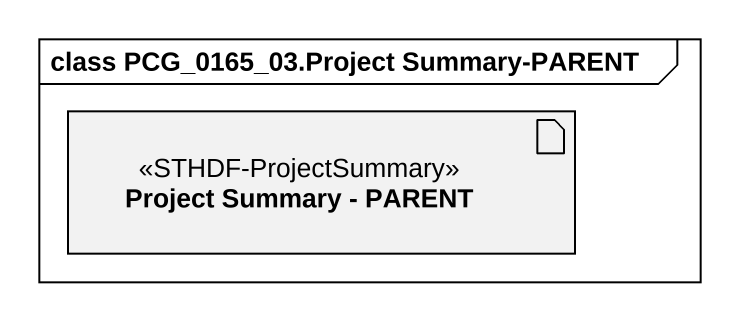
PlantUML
@startuml
mainframe class PCG_0165_03.Project Summary-PARENT
artifact "Project Summary - PARENT" as Project_Summary_PARENT <<STHDF-ProjectSummary>>
@enduml
